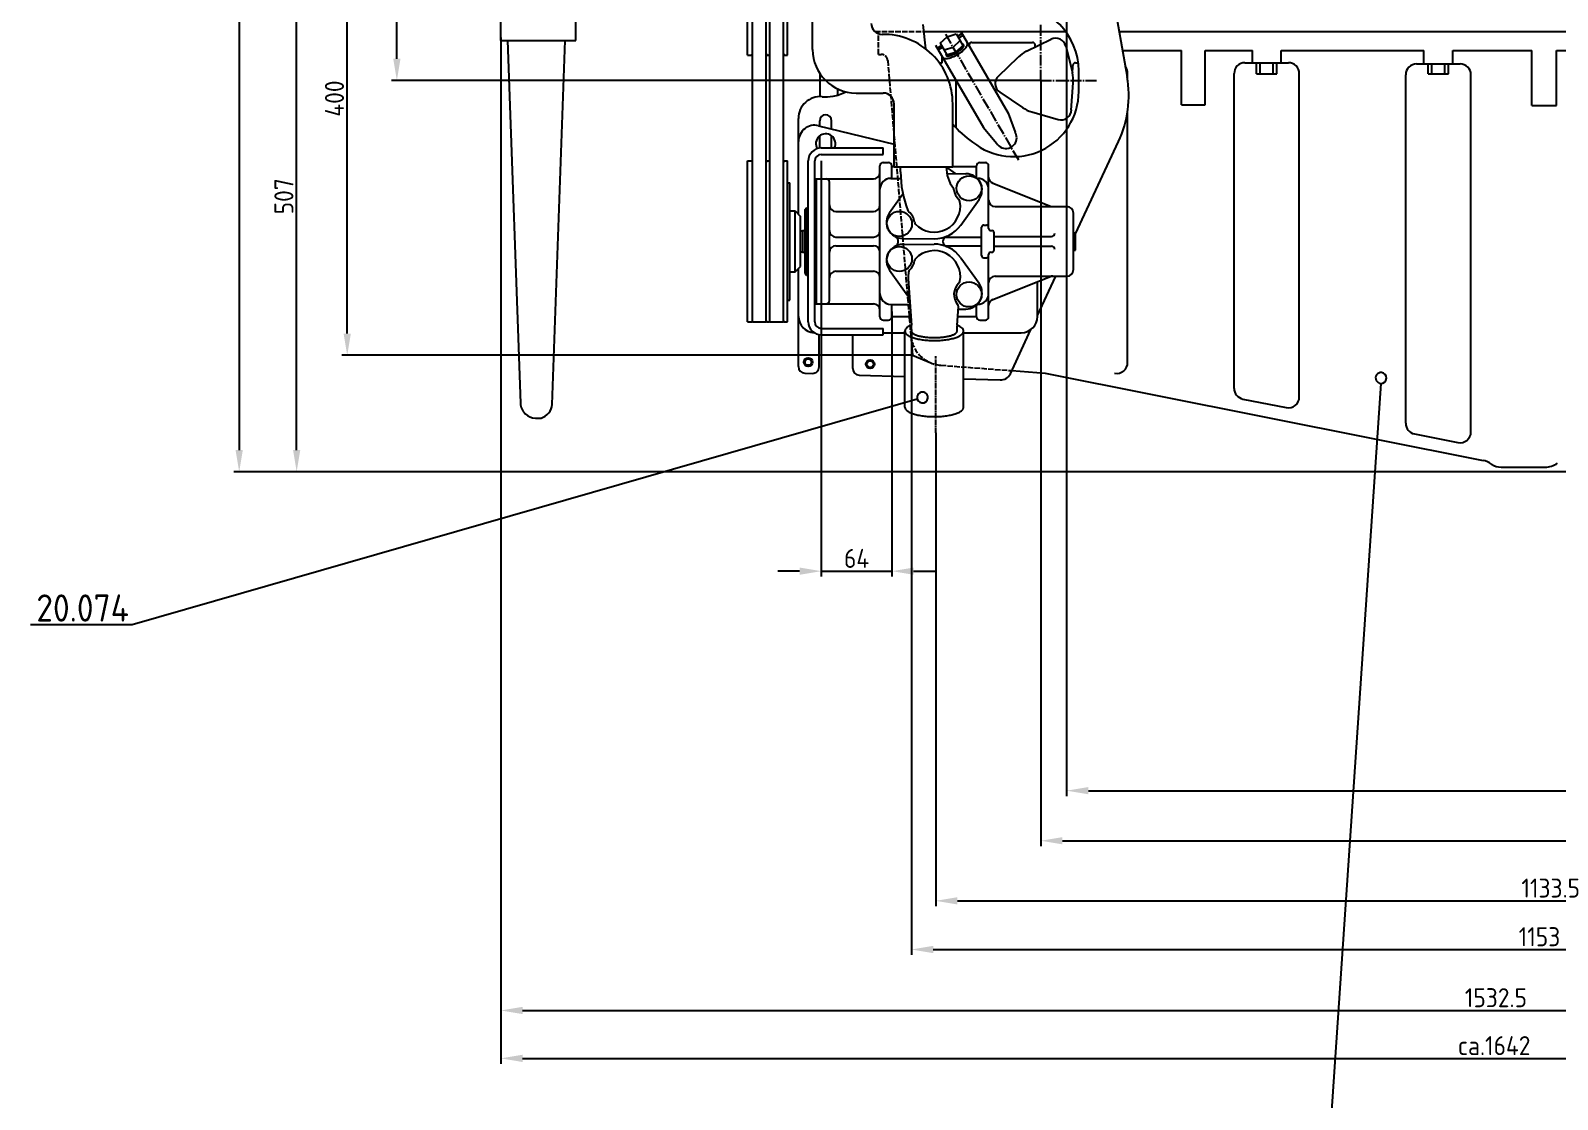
# Model space of a CAD drawing. Extents: x 138 to 6334, y 107 to 3959.
# Drawn here: x 142 to 1547, y 1774 to 2757 of the extents above; entities that cross this region are included whole.
import ezdxf
from ezdxf.enums import TextEntityAlignment as Align

# ---------------------------------------------------------------- set-up
doc = ezdxf.new("R2010")
doc.units = 0
for name, pattern in [('GEN3', [6.25, 5, -1.25]), ('GEN7', [13.75, 10, -1.25, 1.25, -1.25]), ('GEN7A', [6.875, 5, -0.625, 0.625, -0.625])]:
    doc.linetypes.add(name, pattern=pattern)
doc.layers.get('0').update_dxf_attribs({"linetype": 'CONTINUOUS'})
doc.layers.get('DEFPOINTS').update_dxf_attribs({"linetype": 'CONTINUOUS'})
for name, color, linetype in [('5', 3, 'CONTINUOUS'), ('6', 2, 'CONTINUOUS'), ('LV-0', 7, 'CONTINUOUS'), ('LV-3', 6, 'GEN3'), ('LV-4', 3, 'CONTINUOUS'), ('LV-7', 4, 'GEN7'), ('RASTER-7A', 4, 'GEN7A')]:
    doc.layers.add(name, color=color, linetype=linetype)
doc.styles.get("Standard").update_dxf_attribs({"font": 'geniso.shx'})
doc.dimstyles.new('GEN-ISO', dxfattribs={"dimscale": 5, "dimtxt": 3.5, "dimasz": 4, "dimexe": 1, "dimexo": 0, "dimgap": 0.6, "dimtad": 1, "dimtxsty": 'STANDARD', "dimcen": 0, "dimclrd": 256, "dimclre": 256, "dimclrt": 2, "dimazin": 3, "dimtp": 0.1, "dimtm": 0.1, "dimtfac": 0.71, "dimtdec": 3, "dimtmove": 0, "dimatfit": 3, "dimtzin": 0})

# ---------------------------------------------------------------- blocks, each defined once
blk = doc.blocks.new('*D52')
at = {"linetype": 'BYBLOCK'}
for p, q in [((1071.674592, 2711.329743), (1071.674592, 2006.878247)), ((2107.174592, 2634.798331), (2107.174592, 2006.878247)), ((1091.674592, 2011.878247), (2087.174592, 2011.878247))]:
    blk.add_line(p, q, dxfattribs=at)
for points in [[(1091.674592, 2015.211581), (1091.674592, 2008.544914), (1071.674592, 2011.878247)], [(2087.174592, 2015.211581), (2087.174592, 2008.544914), (2107.174592, 2011.878247)]]:
    blk.add_solid(points, dxfattribs=at)
at = {"layer": 'DEFPOINTS', "color": 0, "linetype": 'BYBLOCK'}
for p in [(1071.674592, 2711.329743), (2107.174592, 2634.798331), (2107.174592, 2011.878247)]:
    blk.add_point(p, dxfattribs=at)
at = {"color": 2, "linetype": 'BYBLOCK', "insert": (1589.424592, 2023.628247), "char_height": 17.5, "attachment_point": 5}
blk.add_mtext('1035.5', dxfattribs=at)
blk = doc.blocks.new('*D53')
at = {"linetype": 'BYBLOCK'}
for p, q in [((2107.174592, 2639.172743), (2107.174592, 1906.827452)), ((952.674592, 2482.373464), (952.674592, 1906.827452)), ((972.674592, 1911.827452), (2087.174592, 1911.827452))]:
    blk.add_line(p, q, dxfattribs=at)
for points in [[(972.674592, 1915.160786), (972.674592, 1908.494119), (952.674592, 1911.827452)], [(2087.174592, 1915.160786), (2087.174592, 1908.494119), (2107.174592, 1911.827452)]]:
    blk.add_solid(points, dxfattribs=at)
at = {"layer": 'DEFPOINTS', "color": 0, "linetype": 'BYBLOCK'}
for p in [(2107.174592, 2639.172743), (952.674592, 2482.373464), (2107.174592, 1911.827452)]:
    blk.add_point(p, dxfattribs=at)
at = {"color": 2, "linetype": 'BYBLOCK', "insert": (1530.74979, 1923.577452), "char_height": 17.5, "attachment_point": 5}
blk.add_mtext('1153', dxfattribs=at)
blk = doc.blocks.new('*D54')
at = {"linetype": 'BYBLOCK'}
for p, q in [((574.674592, 2748.110743), (574.674592, 1850.722179)), ((2107.174592, 2667.606485), (2107.174592, 1850.722179)), ((594.674592, 1855.722179), (2087.174592, 1855.722179))]:
    blk.add_line(p, q, dxfattribs=at)
for points in [[(594.674592, 1859.055513), (594.674592, 1852.388846), (574.674592, 1855.722179)], [(2087.174592, 1859.055513), (2087.174592, 1852.388846), (2107.174592, 1855.722179)]]:
    blk.add_solid(points, dxfattribs=at)
at = {"layer": 'DEFPOINTS', "color": 0, "linetype": 'BYBLOCK'}
for p in [(574.674592, 2748.110743), (2107.174592, 2667.606485), (2107.174592, 1855.722179)]:
    blk.add_point(p, dxfattribs=at)
at = {"color": 2, "linetype": 'BYBLOCK', "insert": (1490.650638, 1867.472179), "char_height": 17.5, "attachment_point": 5}
blk.add_mtext('1532.5', dxfattribs=at)
blk = doc.blocks.new('*D55')
at = {"linetype": 'BYBLOCK'}
for p, q in [((869.674592, 2637.329743), (869.674592, 2254.921392)), ((934.674592, 2498.808115), (934.674592, 2254.921392)), ((849.674592, 2259.921392), (829.674592, 2259.921392)), ((869.674592, 2259.921392), (934.674592, 2259.921392)), ((954.674592, 2259.921392), (974.674592, 2259.921392))]:
    blk.add_line(p, q, dxfattribs=at)
for points in [[(849.674592, 2263.254726), (849.674592, 2256.588059), (869.674592, 2259.921392)], [(954.674592, 2263.254726), (954.674592, 2256.588059), (934.674592, 2259.921392)]]:
    blk.add_solid(points, dxfattribs=at)
at = {"layer": 'DEFPOINTS', "color": 0, "linetype": 'BYBLOCK'}
for p in [(869.674592, 2637.329743), (934.674592, 2498.808115), (934.674592, 2259.921392)]:
    blk.add_point(p, dxfattribs=at)
at = {"color": 2, "linetype": 'BYBLOCK', "insert": (902.174592, 2271.671392), "char_height": 17.5, "attachment_point": 5}
blk.add_mtext('64', dxfattribs=at)
blk = doc.blocks.new('*D57')
at = {"linetype": 'BYBLOCK'}
for p, q in [((547.762373, 2858.329743), (473.975306, 2858.329743)), ((478.975306, 2731.329743), (478.975306, 2838.329743)), ((1071.674592, 2711.329743), (473.975306, 2711.329743))]:
    blk.add_line(p, q, dxfattribs=at)
for points in [[(475.641972, 2838.329743), (482.308639, 2838.329743), (478.975306, 2858.329743)], [(475.641972, 2731.329743), (482.308639, 2731.329743), (478.975306, 2711.329743)]]:
    blk.add_solid(points, dxfattribs=at)
at = {"layer": 'DEFPOINTS', "color": 0, "linetype": 'BYBLOCK'}
for p in [(478.975306, 2858.329743), (547.762373, 2858.329743), (1071.674592, 2711.329743)]:
    blk.add_point(p, dxfattribs=at)
at = {"color": 2, "linetype": 'BYBLOCK', "insert": (467.225306, 2784.829743), "char_height": 17.5, "attachment_point": 5, "rotation": 90}
blk.add_mtext('147', dxfattribs=at)
blk = doc.blocks.new('*D82')
at = {"linetype": 'BYBLOCK'}
for p, q in [((1095.531592, 3104.901754), (1095.531592, 2052.955295)), ((2107.174592, 2135.643074), (2107.174592, 2052.955295)), ((1115.531592, 2057.955295), (2087.174592, 2057.955295))]:
    blk.add_line(p, q, dxfattribs=at)
for points in [[(1115.531592, 2061.288628), (1115.531592, 2054.621962), (1095.531592, 2057.955295)], [(2087.174592, 2061.288628), (2087.174592, 2054.621962), (2107.174592, 2057.955295)]]:
    blk.add_solid(points, dxfattribs=at)
at = {"layer": 'DEFPOINTS', "color": 0, "linetype": 'BYBLOCK'}
for p in [(1095.531592, 3104.901754), (2107.174592, 2135.643074), (2107.174592, 2057.955295)]:
    blk.add_point(p, dxfattribs=at)
at = {"color": 2, "linetype": 'BYBLOCK', "insert": (1602.788338, 2069.707017), "char_height": 17.5, "attachment_point": 5}
blk.add_mtext('1012', dxfattribs=at)
blk = doc.blocks.new('*D83')
at = {"linetype": 'BYBLOCK'}
for p, q in [((2216.674592, 3145.670558), (2216.674592, 1806.639498)), ((574.674592, 2750.817239), (574.674592, 1806.639498)), ((594.674592, 1811.639498), (2196.674592, 1811.639498))]:
    blk.add_line(p, q, dxfattribs=at)
for points in [[(594.674592, 1814.972832), (594.674592, 1808.306165), (574.674592, 1811.639498)], [(2196.674592, 1814.972832), (2196.674592, 1808.306165), (2216.674592, 1811.639498)]]:
    blk.add_solid(points, dxfattribs=at)
at = {"layer": 'DEFPOINTS', "color": 0, "linetype": 'BYBLOCK'}
for p in [(2216.674592, 3145.670558), (574.674592, 2750.817239), (2216.674592, 1811.639498)]:
    blk.add_point(p, dxfattribs=at)
at = {"color": 2, "linetype": 'BYBLOCK', "insert": (1489.046699, 1823.391221), "char_height": 17.5, "attachment_point": 5}
blk.add_mtext('ca.1642', dxfattribs=at)
blk = doc.blocks.new('*D84')
at = {"linetype": 'BYBLOCK'}
for p, q in [((521.333807, 2858.329743), (381.742864, 2858.329743)), ((386.742864, 2371.329743), (386.742864, 2838.329743)), ((411.22223, 2351.329743), (381.742864, 2351.329743))]:
    blk.add_line(p, q, dxfattribs=at)
for points in [[(383.409531, 2838.329743), (390.076198, 2838.329743), (386.742864, 2858.329743)], [(383.409531, 2371.329743), (390.076198, 2371.329743), (386.742864, 2351.329743)]]:
    blk.add_solid(points, dxfattribs=at)
at = {"layer": 'DEFPOINTS', "color": 0, "linetype": 'BYBLOCK'}
for p in [(386.742864, 2858.329743), (521.333807, 2858.329743), (411.22223, 2351.329743)]:
    blk.add_point(p, dxfattribs=at)
at = {"color": 2, "linetype": 'BYBLOCK', "insert": (374.992864, 2604.829743), "char_height": 17.5, "attachment_point": 5, "rotation": 90}
blk.add_mtext('507', dxfattribs=at)
blk = doc.blocks.new('*D85')
at = {"linetype": 'BYBLOCK'}
for p, q in [((517.305342, 2858.329743), (428.292242, 2858.329743)), ((433.292242, 2478.569808), (433.292242, 2838.329743)), ((953.595445, 2458.569808), (428.292242, 2458.569808))]:
    blk.add_line(p, q, dxfattribs=at)
for points in [[(429.958908, 2838.329743), (436.625575, 2838.329743), (433.292242, 2858.329743)], [(429.958908, 2478.569808), (436.625575, 2478.569808), (433.292242, 2458.569808)]]:
    blk.add_solid(points, dxfattribs=at)
at = {"layer": 'DEFPOINTS', "color": 0, "linetype": 'BYBLOCK'}
for p in [(433.292242, 2858.329743), (517.305342, 2858.329743), (953.595445, 2458.569808)]:
    blk.add_point(p, dxfattribs=at)
at = {"color": 2, "linetype": 'BYBLOCK', "insert": (421.542242, 2694.734201), "char_height": 17.5, "attachment_point": 5, "rotation": 90}
blk.add_mtext('400', dxfattribs=at)
blk = doc.blocks.new('*D88')
at = {"linetype": 'BYBLOCK'}
for p, q in [((592.952228, 3523.329743), (328.845894, 3523.329743)), ((333.845894, 3503.329743), (333.845894, 2371.329743)), ((1651.755381, 2351.329743), (328.845894, 2351.329743))]:
    blk.add_line(p, q, dxfattribs=at)
for points in [[(330.512561, 3503.329743), (337.179227, 3503.329743), (333.845894, 3523.329743)], [(330.512561, 2371.329743), (337.179227, 2371.329743), (333.845894, 2351.329743)]]:
    blk.add_solid(points, dxfattribs=at)
at = {"layer": 'DEFPOINTS', "color": 0, "linetype": 'BYBLOCK'}
for p in [(592.952228, 3523.329743), (333.845894, 2351.329743), (1651.755381, 2351.329743)]:
    blk.add_point(p, dxfattribs=at)
at = {"color": 2, "linetype": 'BYBLOCK', "insert": (322.094172, 2867.308209), "char_height": 17.5, "attachment_point": 5, "rotation": 90}
blk.add_mtext('ca. 1172', dxfattribs=at)
blk = doc.blocks.new('*D109')
at = {"linetype": 'BYBLOCK'}
for p, q in [((2107.174592, 2650.146552), (2107.174592, 1951.585817)), ((975.00626, 2387.086155), (975.00626, 1951.585817)), ((995.00626, 1956.585817), (2087.174592, 1956.585817))]:
    blk.add_line(p, q, dxfattribs=at)
for points in [[(995.00626, 1959.91915), (995.00626, 1953.252483), (975.00626, 1956.585817)], [(2087.174592, 1959.91915), (2087.174592, 1953.252483), (2107.174592, 1956.585817)]]:
    blk.add_solid(points, dxfattribs=at)
at = {"layer": 'DEFPOINTS', "color": 0, "linetype": 'BYBLOCK'}
for p in [(2107.174592, 2650.146552), (975.00626, 2387.086155), (2107.174592, 1956.585817)]:
    blk.add_point(p, dxfattribs=at)
at = {"color": 2, "linetype": 'BYBLOCK', "insert": (1541.090426, 1968.335817), "char_height": 17.5, "attachment_point": 5}
blk.add_mtext('1133.5', dxfattribs=at)

msp = doc.modelspace()

# ---------------------------------------------------------------- linework, layer by layer
at = {"layer": '5'}
for points in [[(1384.625785, 2432.708933, 1), (1385.301565, 2442.686073, 1), (1384.625785, 2432.708933), (1335.590771, 1708.760556), (1248.830928, 1708.760556)], [(958.074192, 2418.320745, 1), (967.684758, 2421.084261, 1), (958.074192, 2418.320745), (235.40598, 2210.517655), (141.771138, 2210.517655)]]:
    msp.add_lwpolyline(points, format="xyb", dxfattribs=at)
at = {"layer": 'LV-0'}
for p, q in [((801.674592, 2734.829743), (801.674592, 2981.829743)), ((806.424592, 2489.329743), (806.424592, 2981.829743)), ((818.924592, 2489.329743), (818.924592, 2981.829743)), ((822.424592, 2489.329743), (822.424592, 2981.829743)), ((834.924592, 2489.329743), (834.924592, 2981.829743)), ((838.674592, 2734.829743), (838.674592, 2981.829743)), ((574.674592, 2748.110743), (574.674592, 2968.548743)), ((643.674592, 2748.110743), (643.674592, 2968.548743)), ((861.674592, 2739.829743), (861.674592, 2831.829743)), ((1137.503592, 2792.275743), (1151.155592, 2714.853743)), ((963.093592, 2763.003743), (965.578592, 2740.647743)), ((963.835592, 2756.329743), (1094.674592, 2756.329743)), ((998.336592, 2755.814743), (1041.672592, 2681.330743)), ((1143.841592, 2756.329743), (1629.643592, 2756.329743)), ((574.674592, 2748.111743), (643.674592, 2748.111743)), ((580.868592, 2748.110743), (592.799592, 2414.399743)), ((621.828592, 2413.373743), (633.796592, 2748.110743)), ((974.850592, 2743.755743), (1018.884592, 2668.072743)), ((976.253592, 2741.344743), (980.298592, 2743.698743)), ((977.259592, 2739.616743), (981.304592, 2741.969743)), ((979.163592, 2745.648743), (985.513592, 2751.636743)), ((979.163592, 2745.648743), (985.327592, 2735.054743)), ((982.684592, 2739.598743), (991.036592, 2742.144743)), ((985.513592, 2751.636743), (993.866592, 2754.182743)), ((991.036592, 2742.144743), (997.378592, 2748.147743)), ((993.680592, 2737.600743), (1000.021592, 2743.604743)), ((993.866592, 2754.182743), (1000.021592, 2743.604743)), ((994.992592, 2752.247743), (999.041592, 2754.603743)), ((995.998592, 2750.518743), (1000.046592, 2752.874743)), ((1008.201592, 2746.329743), (1064.176592, 2746.329743)), ((1058.530592, 2738.297743), (1081.229592, 2749.360743)), ((1094.665592, 2743.095743), (1100.781592, 2718.595743)), ((801.674592, 2734.829743), (805.424592, 2734.829743)), ((819.924592, 2734.829743), (821.424592, 2734.829743)), ((835.924592, 2734.829743), (838.674592, 2734.829743)), ((978.246592, 2727.727743), (980.906592, 2727.727743)), ((980.906592, 2727.727743), (980.906592, 2733.347743)), ((985.327592, 2735.054743), (993.680592, 2737.600743)), ((1032.669592, 2715.357743), (1050.828592, 2732.903743)), ((1103.778592, 2727.727743), (1106.216592, 2727.727743)), ((1146.915592, 2738.896743), (1201.156592, 2738.896743)), ((1201.156592, 2689.115743), (1201.156592, 2738.896743)), ((1223.175592, 2738.896743), (1266.590592, 2738.896743)), ((1223.175592, 2689.115743), (1223.175592, 2738.896743)), ((1259.674592, 2727.727743), (1299.674592, 2727.727743)), ((1266.590592, 2727.727743), (1266.590592, 2738.896743)), ((1270.424592, 2717.357743), (1270.424592, 2727.727743)), ((1273.674592, 2717.357743), (1273.674592, 2727.727743)), ((1285.674592, 2717.357743), (1285.674592, 2727.727743)), ((1288.924592, 2717.357743), (1288.924592, 2727.727743)), ((1293.077592, 2738.896743), (1424.271592, 2738.896743)), ((1293.077592, 2727.727743), (1293.077592, 2738.896743)), ((1424.271592, 2726.611743), (1424.271592, 2738.896743)), ((1451.077592, 2738.896743), (1523.780592, 2738.896743)), ((1451.077592, 2726.611743), (1451.077592, 2738.896743)), ((1523.780592, 2688.317743), (1523.780592, 2738.896743)), ((1546.437592, 2738.896743), (1582.271592, 2738.896743)), ((1546.437592, 2688.317743), (1546.437592, 2738.896743)), ((868.641592, 2696.538743), (868.641592, 2717.272743)), ((1101.010592, 2717.606743), (1101.279592, 2725.315743)), ((1106.674592, 2701.329743), (1106.674592, 2720.329743)), ((1151.674592, 2711.595743), (1151.674592, 2717.727743)), ((1249.674592, 2428.126743), (1249.674592, 2717.727743)), ((1270.424592, 2717.357743), (1288.924592, 2717.357743)), ((1309.674592, 2420.161743), (1309.674592, 2717.727743)), ((1407.674592, 2395.975743), (1407.674592, 2716.611743)), ((1417.674592, 2726.611743), (1457.674592, 2726.611743)), ((1428.424592, 2717.357743), (1428.424592, 2726.611743)), ((1428.424592, 2717.357743), (1446.924592, 2717.357743)), ((1431.674592, 2717.357743), (1431.674592, 2726.611743)), ((1443.674592, 2717.357743), (1443.674592, 2726.611743)), ((1446.924592, 2717.357743), (1446.924592, 2726.611743)), ((1467.674592, 2388.011743), (1467.674592, 2716.611743)), ((884.916592, 2697.941743), (884.916592, 2703.509743)), ((901.674592, 2699.829743), (926.674592, 2699.829743)), ((993.674592, 2667.984743), (993.674592, 2711.402743)), ((1033.961592, 2700.589743), (1054.891592, 2686.463743)), ((1099.832592, 2684.038743), (1101.600592, 2709.228743)), ((936.674592, 2631.829743), (936.674592, 2689.829743)), ((990.674592, 2631.829743), (990.674592, 2689.829743)), ((1201.156592, 2689.115743), (1223.175592, 2689.115743)), ((1523.780592, 2688.317743), (1546.437592, 2688.317743)), ((848.674592, 2588.329743), (848.674592, 2676.538743)), ((868.174592, 2669.581743), (868.174592, 2674.329743)), ((879.174592, 2666.903743), (879.174592, 2674.329743)), ((1041.672592, 2681.330743), (1048.187592, 2663.801743)), ((1063.413592, 2682.489743), (1087.688592, 2675.535743)), ((1151.674592, 2451.867743), (1151.674592, 2683.382743)), ((867.223592, 2669.813743), (936.674592, 2652.903743)), ((868.174592, 2649.235743), (868.174592, 2660.453743)), ((879.174592, 2649.329743), (879.174592, 2660.453743)), ((1018.884592, 2668.072743), (1030.900592, 2653.743743)), ((869.674592, 2649.329743), (926.674592, 2649.329743)), ((869.674592, 2643.329743), (926.674592, 2643.329743)), ((926.674592, 2643.329743), (926.674592, 2649.329743)), ((1103.674592, 2570.238743), (1143.305592, 2655.227743)), ((801.674592, 2637.329743), (805.424592, 2637.329743)), ((801.674592, 2489.329743), (801.674592, 2637.329743)), ((819.924592, 2637.329743), (821.424592, 2637.329743)), ((835.924592, 2637.329743), (838.674592, 2637.329743)), ((838.674592, 2489.329743), (838.674592, 2637.329743)), ((857.674592, 2489.329743), (857.674592, 2637.329743)), ((863.674592, 2489.329743), (863.674592, 2637.329743)), ((923.674592, 2493.829743), (923.674592, 2632.829743)), ((926.674592, 2635.829743), (931.674592, 2635.829743)), ((934.674592, 2621.329743), (934.674592, 2632.829743)), ((934.674592, 2632.329743), (936.674592, 2632.329743)), ((936.674592, 2631.829743), (990.674592, 2631.829743)), ((942.674592, 2627.246743), (942.674592, 2631.829743)), ((984.248592, 2631.829743), (992.993592, 2625.666743)), ((990.674592, 2632.329743), (1012.674592, 2632.329743)), ((1012.674592, 2621.329743), (1012.674592, 2632.829743)), ((1015.674592, 2635.829743), (1020.674592, 2635.829743)), ((1023.674592, 2575.329743), (1023.674592, 2632.829743)), ((838.674592, 2617.329743), (840.674592, 2617.329743)), ((840.674592, 2509.329743), (840.674592, 2617.329743)), ((863.674592, 2619.829743), (864.674592, 2620.829743)), ((864.674592, 2620.829743), (917.674592, 2620.829743)), ((865.174592, 2505.829743), (865.174592, 2620.829743)), ((877.174592, 2508.829743), (877.174592, 2617.829743)), ((933.674592, 2621.329743), (942.853592, 2621.329743)), ((985.287592, 2625.731743), (1002.759592, 2625.583743)), ((1013.098592, 2621.329743), (1013.674592, 2621.329743)), ((1027.462592, 2616.827743), (1080.608592, 2595.752743)), ((932.507592, 2589.788743), (944.789592, 2606.998743)), ((998.093592, 2578.402743), (1014.841592, 2601.870743)), ((840.674592, 2591.329743), (845.674592, 2591.329743)), ((845.674592, 2591.329743), (850.674592, 2586.329743)), ((845.674592, 2535.329743), (845.674592, 2591.329743)), ((850.674592, 2540.329743), (850.674592, 2586.329743)), ((854.674592, 2592.829743), (856.174592, 2594.329743)), ((854.674592, 2533.829743), (854.674592, 2592.829743)), ((856.174592, 2532.329743), (856.174592, 2594.329743)), ((856.174592, 2594.329743), (857.674592, 2594.329743)), ((883.174592, 2590.829743), (917.674592, 2590.829743)), ((1029.674592, 2595.329743), (1095.674592, 2595.329743)), ((1101.674592, 2537.329743), (1101.674592, 2589.329743)), ((850.674592, 2572.601743), (852.674592, 2573.329743)), ((852.674592, 2553.329743), (852.674592, 2573.329743)), ((852.674592, 2573.329743), (854.674592, 2573.329743)), ((1017.174592, 2550.329743), (1017.174592, 2576.329743)), ((1019.174592, 2578.329743), (1021.674592, 2578.329743)), ((1025.674592, 2573.329743), (1026.674592, 2573.329743)), ((883.174592, 2567.329743), (917.674592, 2567.329743)), ((883.174592, 2559.329743), (917.674592, 2559.329743)), ((944.589592, 2566.075743), (973.419592, 2565.830743)), ((944.589592, 2560.583743), (973.419592, 2560.828743)), ((983.664592, 2567.329743), (1017.174592, 2567.329743)), ((983.664592, 2559.329743), (1017.174592, 2559.329743)), ((1028.674592, 2555.329743), (1028.674592, 2571.329743)), ((1028.674592, 2567.829743), (1081.656592, 2567.829743)), ((1028.674592, 2558.829743), (1081.656592, 2558.829743)), ((1101.674592, 2571.329743), (1103.674592, 2571.329743)), ((1103.674592, 2555.329743), (1103.674592, 2571.329743)), ((850.674592, 2554.057743), (852.674592, 2553.329743)), ((852.674592, 2553.329743), (854.674592, 2553.329743)), ((998.093592, 2548.256743), (1014.841592, 2524.788743)), ((1019.174592, 2548.329743), (1021.674592, 2548.329743)), ((1023.674592, 2493.829743), (1023.674592, 2551.329743)), ((1025.674592, 2553.329743), (1026.674592, 2553.329743)), ((1101.674592, 2555.329743), (1103.674592, 2555.329743)), ((840.674592, 2535.329743), (845.674592, 2535.329743)), ((845.674592, 2535.329743), (850.674592, 2540.329743)), ((848.674592, 2448.123743), (848.674592, 2538.329743)), ((854.674592, 2533.829743), (856.174592, 2532.329743)), ((856.174592, 2532.329743), (857.674592, 2532.329743)), ((883.174592, 2535.829743), (917.674592, 2535.829743)), ((932.507592, 2536.870743), (949.255592, 2513.402743)), ((1027.462592, 2509.831743), (1080.608592, 2530.906743)), ((1029.674592, 2531.329743), (1095.674592, 2531.329743)), ((1068.674592, 2495.180743), (1085.530592, 2531.329743)), ((949.729592, 2529.203743), (952.651592, 2486.167743)), ((1068.674592, 2494.329743), (1068.674592, 2526.174743)), ((838.674592, 2509.329743), (840.674592, 2509.329743)), ((863.674592, 2506.829743), (864.674592, 2505.829743)), ((864.674592, 2505.829743), (917.674592, 2505.829743)), ((933.674592, 2505.329743), (951.350592, 2505.329743)), ((934.674592, 2493.829743), (934.674592, 2505.329743)), ((994.697592, 2486.167743), (995.853592, 2503.199743)), ((1012.674592, 2493.829743), (1012.674592, 2505.329743)), ((1013.098592, 2505.329743), (1013.674592, 2505.329743)), ((801.674592, 2489.329743), (805.424592, 2489.329743)), ((806.424592, 2489.329743), (818.924592, 2489.329743)), ((819.924592, 2489.329743), (821.424592, 2489.329743)), ((822.424592, 2489.329743), (834.924592, 2489.329743)), ((835.924592, 2489.329743), (838.674592, 2489.329743)), ((926.674592, 2490.829743), (931.674592, 2490.829743)), ((934.674592, 2494.329743), (952.097592, 2494.329743)), ((995.251592, 2494.329743), (1012.674592, 2494.329743)), ((995.705592, 2501.015743), (1002.759592, 2501.075743)), ((1015.674592, 2490.829743), (1020.674592, 2490.829743)), ((867.674592, 2447.879743), (867.674592, 2477.497743)), ((869.674592, 2483.329743), (926.674592, 2483.329743)), ((869.674592, 2477.329743), (926.674592, 2477.329743)), ((898.674592, 2446.377743), (898.674592, 2477.329743)), ((926.674592, 2477.329743), (926.674592, 2483.329743)), ((926.674592, 2479.329743), (946.674592, 2479.329743)), ((946.674592, 2410.829743), (946.674592, 2480.829743)), ((952.674592, 2480.829743), (952.674592, 2485.490743)), ((994.674592, 2480.829743), (994.674592, 2485.490743)), ((1000.674592, 2410.829743), (1000.674592, 2480.829743)), ((1000.674592, 2479.329743), (1053.674592, 2479.329743)), ((1043.696592, 2441.615743), (1062.685592, 2482.337743)), ((854.465592, 2442.127743), (861.465592, 2441.882743)), ((904.465592, 2440.381743), (946.674592, 2438.907743)), ((1000.674592, 2437.021743), (1034.284592, 2435.847743)), ((1045.018592, 2444.449743), (1075.745592, 2442.122743)), ((1075.745592, 2442.122743), (1478.820592, 2361.866743)), ((1257.721592, 2418.318743), (1297.721592, 2410.354743)), ((606.594592, 2400.829743), (611.754592, 2400.829743)), ((1415.721592, 2386.168743), (1455.721592, 2378.203743)), ((1495.381592, 2355.643743), (1535.897592, 2355.643743))]:
    msp.add_line(p, q, dxfattribs=at)
for centre, radius in [((1005.750592, 2612.173743), 11.5), ((941.598592, 2579.485743), 11.5), ((941.598592, 2547.173743), 11.5), ((1005.750592, 2514.485743), 11.5), ((857.674592, 2452.329743), 4), ((857.674592, 2452.329743), 3), ((914.674592, 2450.339743), 4), ((914.674592, 2450.339743), 3)]:
    msp.add_circle(centre, radius, dxfattribs=at)
for centre, radius, start, end in [((1046.674592, 2720.329743), 60, 0, 90), ((925.674592, 2763.822743), 10, 180, 270.774), ((926.674592, 2689.829743), 64, 0, 90.774), ((987.808681, 2752.099662), 16.106434, 311.161113, 316.431396), ((999.450081, 2741.959555), 2.725795, 70.864807, 91.208503), ((992.381967, 2747.777475), 9.813933, 316.312452, 323.64381), ((996.253842, 2744.958306), 5.024578, 323.360446, 334.810067), ((1000.010903, 2743.556258), 1.033496, 32.18422, 71.221745), ((998.881206, 2743.745164), 2.130832, 334.259215, 354.602911), ((1000.041106, 2743.637755), 0.965974, 354.474541, 29.045751), ((987.746566, 2753.690341), 19.262117, 313.290655, 319.477096), ((992.973665, 2749.25025), 12.403816, 319.379175, 327.626205), ((997.735194, 2746.249379), 6.775586, 327.498837, 339.862717), ((1002.467058, 2745.053286), 1.83754, 359.858356, 29.486004), ((1001.009587, 2745.069076), 3.295068, 339.530145, 359.646439), ((1008.201592, 2743.829743), 2.5, 90, 210.192), ((1064.176592, 2743.829743), 2.5, 295.984, 90), ((1085.409592, 2740.784743), 9.54, 14.016, 115.984), ((805.424592, 2735.829743), 1, 270, 0), ((819.924592, 2735.829743), 1, 180, 270), ((821.424592, 2735.829743), 1, 270, 0), ((835.924592, 2735.829743), 1, 180, 270), ((901.674592, 2739.829743), 40, 180, 270), ((982.864592, 2733.650773), 1.844825, 210.959235, 240.586884), ((983.580577, 2734.957516), 3.334803, 240.896993, 260.785846), ((984.158731, 2738.35456), 6.780643, 260.559883, 272.923763), ((985.373545, 2735.040434), 1.032403, 169.151628, 208.189153), ((987.039944, 2734.740539), 2.725532, 149.209412, 169.553109), ((985.296004, 2735.061167), 0.9754, 211.415912, 245.763081), ((983.899471, 2743.979851), 12.411867, 272.794471, 281.041502), ((985.774633, 2736.144185), 2.159453, 245.979302, 266.095596), ((986.014379, 2739.003706), 5.028859, 265.588821, 277.038442), ((982.622327, 2750.721307), 19.273166, 280.929661, 287.116102), ((985.468166, 2743.757496), 9.813839, 276.802519, 284.133877), ((983.979198, 2749.878861), 16.113566, 283.952986, 289.223268), ((980.596394, 2757.517629), 26.364809, 286.976989, 292.018204), ((981.687305, 2756.486046), 23.106961, 289.195215, 293.320066), ((978.26565, 2763.454035), 32.742105, 291.904785, 296.25874), ((979.804374, 2760.967384), 27.967636, 293.228074, 296.894691), ((978.507248, 2763.628297), 30.927536, 296.807913, 300.245402), ((976.988291, 2766.189037), 35.760064, 296.155409, 300.28026), ((978.560097, 2763.644337), 30.914819, 300.145815, 303.583304), ((977.086979, 2766.232942), 35.748378, 300.108184, 304.233034), ((980.238478, 2761.213403), 27.961307, 303.473549, 307.140166), ((983.186484, 2757.34572), 23.098239, 307.103317, 311.228167), ((978.82501, 2763.773145), 32.737022, 304.140022, 308.493978), ((982.825083, 2758.821056), 26.371422, 308.388798, 313.430013), ((1071.674592, 2711.329743), 30, 115.984, 134.016), ((1103.778592, 2725.227743), 2.5, 90, 178), ((1259.674592, 2717.727743), 10, 90, 180), ((1299.674592, 2717.727743), 10, 0, 90), ((1039.298592, 2708.496743), 9.54, 134.016, 235.984), ((1071.674592, 2711.329743), 30, 355.984, 14.016), ((1052.674592, 2697.488743), 100, 335, 10), ((1141.674592, 2717.727743), 10, 0, 37.9), ((1417.674592, 2716.611743), 10, 90, 180), ((1457.674592, 2716.611743), 10, 0, 90), ((873.674592, 2736.329743), 40, 279.75, 297.779), ((926.674592, 2689.829743), 10, 0, 90), ((1046.674592, 2701.329743), 60, 231.046, 0), ((868.674592, 2676.538743), 20, 85.22, 180), ((873.674592, 2736.329743), 40, 265.22, 279.75), ((1071.674592, 2711.329743), 30, 235.984, 254.016), ((873.674592, 2674.329743), 5.5, 0, 180), ((1066.674592, 2736.329743), 100, 220.536, 234.745), ((1090.315592, 2684.707743), 9.54, 254.016, 358), ((863.674592, 2655.239743), 15, 76.316, 180), ((873.674592, 2653.329743), 9, 333.612, 210.715), ((1039.544592, 2658.772743), 10, 210.192, 0), ((1039.544592, 2658.772743), 10, 0, 30.192), ((869.674592, 2637.329743), 12, 90, 180), ((869.674592, 2637.329743), 6, 90, 180), ((805.424592, 2636.329743), 1, 0, 90), ((819.924592, 2636.329743), 1, 90, 180), ((821.424592, 2636.329743), 1, 0, 90), ((835.924592, 2636.329743), 1, 90, 180), ((926.674592, 2632.829743), 3, 90, 180), ((931.674592, 2632.829743), 3, 0, 90), ((1017.674592, 2632.064743), 33, 180.409, 216.754), ((1015.674592, 2632.829743), 3, 90, 180), ((1020.674592, 2632.829743), 3, 0, 90), ((874.174592, 2617.829743), 3, 0, 90), ((917.674592, 2626.829743), 6, 270, 0), ((933.674592, 2611.329743), 10, 90, 180), ((1040.674592, 2627.246743), 98, 180, 201.238), ((1002.632592, 2610.584743), 15, 324.486, 89.514), ((1013.674592, 2611.329743), 10, 0, 90), ((1029.674592, 2622.404743), 6, 180, 248.369), ((988.831592, 2610.522743), 3, 5.571, 36.754), ((1005.750592, 2612.173743), 14, 185.571, 227.83), ((994.338592, 2599.573743), 3, 10.27, 47.83), ((1029.674592, 2601.329743), 6, 180, 270), ((883.174592, 2596.829743), 6, 180, 270), ((917.674592, 2596.829743), 6, 270, 0), ((944.716592, 2581.074743), 15, 144.486, 269.514), ((952.126592, 2592.833743), 3, 201.238, 231.735), ((941.598592, 2579.485743), 14, 6.17, 51.735), ((973.674592, 2595.829743), 24, 223.73, 10.27), ((1082.820592, 2601.329743), 6, 248.369, 270), ((1095.674592, 2589.329743), 6, 0, 90), ((883.174592, 2573.329743), 6, 180, 270), ((917.674592, 2573.329743), 6, 270, 0), ((958.499592, 2581.313743), 3, 186.17, 223.73), ((973.674592, 2595.829743), 30, 269.514, 324.486), ((1019.174592, 2576.329743), 2, 90, 180), ((1021.674592, 2576.329743), 2, 0, 90), ((1025.674592, 2575.329743), 2, 180, 270), ((1026.674592, 2571.329743), 2, 0, 90), ((883.174592, 2553.329743), 6, 90, 180), ((917.674592, 2553.329743), 6, 0, 90), ((944.716592, 2545.584743), 15, 90.486, 215.514), ((935.491592, 2563.329743), 5, 297.468, 62.532), ((973.674592, 2530.829743), 30, 35.514, 90.486), ((986.664592, 2563.329743), 5, 111.787, 248.213), ((1081.656592, 2570.829743), 3, 270, 0), ((1081.656592, 2555.829743), 3, 0, 90), ((941.598592, 2547.173743), 14, 312.17, 353.83), ((958.499592, 2545.345743), 3, 136.27, 173.83), ((973.674592, 2530.829743), 24, 349.73, 136.27), ((1019.174592, 2550.329743), 2, 180, 270), ((1021.674592, 2550.329743), 2, 270, 0), ((1025.674592, 2551.329743), 2, 90, 180), ((1026.674592, 2555.329743), 2, 270, 0), ((883.174592, 2529.829743), 6, 90, 180), ((917.674592, 2529.829743), 6, 0, 90), ((973.674592, 2530.829743), 24, 169.73, 183.884), ((953.010592, 2534.573743), 3, 132.17, 169.73), ((1029.674592, 2525.329743), 6, 90, 180), ((1082.820592, 2525.329743), 6, 90, 111.631), ((1095.674592, 2537.329743), 6, 270, 0), ((1005.750592, 2514.485743), 14, 132.17, 220.691), ((994.338592, 2527.085743), 3, 312.17, 349.73), ((1002.632592, 2516.074743), 15, 270.486, 35.514), ((874.174592, 2508.829743), 3, 270, 0), ((917.674592, 2499.829743), 6, 0, 90), ((933.674592, 2515.329743), 10, 180, 270), ((973.674592, 2530.829743), 30, 215.514, 220.754), ((992.860592, 2503.402743), 3, 356.116, 40.691), ((1013.674592, 2515.329743), 10, 270, 0), ((1029.674592, 2504.254743), 6, 111.631, 180), ((805.424592, 2490.329743), 1, 270, 0), ((819.924592, 2490.329743), 1, 180, 270), ((821.424592, 2490.329743), 1, 270, 0), ((835.924592, 2490.329743), 1, 180, 270), ((863.674592, 2494.329743), 15, 180, 267.498), ((869.674592, 2489.329743), 12, 180, 270), ((869.674592, 2489.329743), 6, 180, 270), ((926.674592, 2493.829743), 3, 180, 270), ((931.674592, 2493.829743), 3, 270, 0), ((1015.674592, 2493.829743), 3, 180, 270), ((1020.674592, 2493.829743), 3, 270, 0), ((1053.674592, 2494.329743), 15, 270, 0), ((949.572004, 2480.826712), 2.897544, 164.444664, 181.601277), ((949.636368, 2480.840884), 2.962304, 181.840499, 198.769194), ((950.22134, 2480.638988), 3.573444, 149.461002, 164.336977), ((950.394268, 2481.09958), 3.763138, 198.785628, 213.205107), ((951.461955, 2479.900034), 5.017449, 137.484979, 149.391777), ((951.809708, 2482.028313), 5.456069, 213.225449, 224.446447), ((953.258732, 2478.273683), 7.440931, 128.441497, 137.603937), ((953.668067, 2483.828926), 8.043642, 224.33366, 233.03843), ((955.690068, 2475.250568), 11.320392, 121.693641, 128.567073), ((956.076394, 2486.971879), 12.003111, 232.873482, 239.517931), ((959.525492, 2468.777256), 18.843881, 111.426799, 121.275606), ((958.632405, 2491.308127), 17.036621, 239.507518, 244.7778), ((961.682898, 2497.754381), 24.168212, 244.747634, 248.872485), ((942.674592, 2485.490743), 10, 0, 3.884), ((954.462744, 2480.834217), 1.788158, 180.143363, 199.349656), ((955.029354, 2481.042842), 2.391904, 199.567748, 215.356358), ((964.385392, 2504.87183), 31.781361, 248.952915, 252.390404), ((956.066861, 2481.775384), 3.661956, 215.310576, 227.217374), ((957.572635, 2483.36944), 5.854684, 226.997876, 235.702646), ((959.460868, 2486.135569), 9.203847, 235.694962, 242.110413), ((966.740005, 2512.383959), 39.653822, 252.431388, 255.410601), ((961.421451, 2489.787868), 13.349056, 242.005557, 247.046773), ((963.783464, 2495.312848), 19.357735, 246.986486, 250.882224), ((968.34291, 2518.416478), 45.895594, 255.371042, 258.121108), ((965.91978, 2501.514185), 25.916722, 250.909889, 254.118243), ((967.840404, 2508.217492), 32.889741, 254.095718, 256.845783), ((969.932217, 2517.386606), 42.294336, 256.913132, 259.204886), ((971.311077, 2524.824152), 49.858533, 259.249216, 261.311809), ((972.585588, 2533.626767), 58.752704, 261.379889, 263.213315), ((972.800196, 2535.839111), 60.974927, 263.258734, 265.09216), ((973.690485, 2546.441315), 71.614428, 265.108184, 266.712439), ((973.67437, 2547.719603), 72.889744, 266.782709, 268.386964), ((973.687755, 2548.376354), 73.546611, 268.390943, 269.995198), ((973.674928, 2548.340642), 73.510899, 270.005194, 271.609449), ((973.652101, 2547.720103), 72.891258, 271.641085, 273.245341), ((973.671199, 2546.406602), 71.578803, 273.2896, 274.893855), ((974.52974, 2535.840611), 60.978106, 274.937054, 276.770479), ((974.775596, 2533.628767), 58.752704, 276.786685, 278.620111), ((976.049607, 2524.798376), 49.831152, 278.693584, 280.756176), ((977.402969, 2517.389106), 42.299516, 280.828247, 283.120002), ((979.53961, 2508.178332), 32.844175, 283.137269, 285.887334), ((981.42055, 2501.516685), 25.922094, 285.91941, 289.127764), ((979.166479, 2517.853407), 45.310608, 282.405599, 285.155664), ((983.57422, 2495.301146), 19.344009, 289.133437, 293.029174), ((981.559065, 2509.153932), 36.288203, 285.100469, 288.308823), ((985.935233, 2489.77951), 13.338793, 292.974231, 298.015447), ((987.885394, 2486.121226), 9.193175, 297.994802, 304.410253), ((983.866894, 2502.342872), 29.097005, 288.207643, 291.87426), ((989.781049, 2483.36687), 5.84954, 304.337658, 313.042429), ((991.285823, 2481.774589), 3.658778, 312.839371, 324.746169), ((992.32183, 2481.039631), 2.388555, 324.798613, 340.587223), ((992.898761, 2480.833262), 1.775835, 340.680167, 359.886461), ((1004.674592, 2485.490743), 10, 176.116, 180), ((987.460931, 2493.668368), 19.708271, 291.573621, 299.820652), ((987.473302, 2468.012924), 19.683444, 60.189496, 68.436526), ((991.966317, 2475.743036), 10.742742, 48.122051, 60.485931), ((991.964201, 2485.914335), 10.741682, 299.548633, 311.912513), ((995.525417, 2479.666828), 5.445433, 29.011034, 48.444885), ((995.526917, 2481.992739), 5.44358, 311.579439, 331.013291), ((997.524477, 2480.794558), 3.150323, 0.658123, 28.706763), ((997.526979, 2480.865426), 3.147804, 331.320047, 359.368687), ((970.913004, 2530.455526), 58.205874, 258.084791, 260.376546), ((972.357506, 2539.744938), 67.606166, 260.485668, 262.548261), ((972.673791, 2542.090889), 69.973324, 262.540593, 264.603185), ((973.631192, 2552.885087), 80.809744, 264.647193, 266.480619), ((973.670356, 2554.194743), 82.119344, 266.509438, 268.342864), ((973.682024, 2554.837447), 82.762117, 268.347657, 270.181082), ((973.672444, 2554.752203), 82.676905, 270.187908, 272.021334), ((973.679112, 2554.001507), 81.926443, 272.035191, 273.868617), ((973.707776, 2552.490115), 80.416594, 273.920895, 275.75432), ((974.76426, 2541.677205), 69.552253, 275.781485, 277.844077), ((976.050032, 2532.582781), 60.367453, 277.813179, 280.104934), ((977.567781, 2524.71094), 52.35155, 279.981174, 282.502087), ((854.674592, 2448.123743), 6, 180, 268), ((861.674592, 2447.879743), 6, 268, 0), ((904.674592, 2446.377743), 6, 180, 268), ((1141.674592, 2451.867743), 10, 258.739, 0), ((1034.633592, 2445.841743), 10, 268, 335), ((1259.674592, 2428.126743), 10, 180, 258.739), ((1299.674592, 2420.161743), 10, 258.739, 0), ((606.980152, 2414.872204), 14.188429, 181.908248, 225.382349), ((606.614206, 2414.486789), 13.657059, 225.339466, 269.917711), ((607.984337, 2414.073738), 13.770194, 285.890412, 321.357116), ((607.592478, 2414.387453), 14.27216, 321.355807, 355.927018), ((949.622368, 2410.837527), 2.947786, 180.151301, 197.079996), ((950.305804, 2411.06005), 3.666456, 197.267191, 211.914933), ((951.675167, 2411.916693), 5.281691, 211.949872, 223.399493), ((953.462102, 2413.598895), 7.735855, 223.358659, 232.292273), ((955.757939, 2416.523912), 11.4542, 232.155755, 239.029187), ((958.551724, 2421.141623), 16.851258, 238.963927, 244.234209), ((961.091762, 2426.389559), 22.681574, 244.218395, 248.572351), ((963.646169, 2432.762623), 29.547363, 248.476172, 252.142789), ((966.661871, 2442.113091), 39.372113, 252.138229, 255.117441), ((968.279223, 2448.153523), 45.625314, 255.102773, 257.852838), ((970.838989, 2460.148561), 57.890426, 257.874198, 260.165953), ((976.499697, 2460.126063), 57.870651, 279.863063, 282.154818), ((979.062631, 2448.136192), 45.609934, 282.178731, 284.928797), ((980.699813, 2442.097863), 39.353659, 284.890452, 287.869665), ((983.714515, 2432.751002), 29.532649, 287.867427, 291.534044), ((986.267422, 2426.367252), 22.657454, 291.454306, 295.808261), ((988.80596, 2421.134759), 16.841692, 295.783388, 301.053671), ((991.589919, 2416.511761), 11.445161, 301.052452, 307.925884), ((993.886182, 2413.597995), 7.735412, 307.774895, 316.708509), ((995.683004, 2411.912218), 5.271599, 316.653451, 328.103071), ((997.045879, 2411.06116), 3.664826, 328.140826, 342.788568), ((997.744616, 2410.833308), 2.929978, 343.001602, 359.930297), ((971.323674, 2462.819253), 60.604662, 260.1457, 262.437455), ((972.650495, 2471.92446), 69.805389, 262.341456, 264.404049), ((973.628676, 2482.686351), 80.611413, 264.457996, 266.291422), ((973.66234, 2484.081751), 82.006088, 266.331011, 268.164437), ((973.671508, 2484.810199), 82.734457, 268.17425, 270.007676), ((973.693676, 2484.810199), 82.734457, 269.992324, 271.82575), ((973.672096, 2484.113499), 82.03881, 271.856316, 273.689742), ((973.70576, 2482.656603), 80.58279, 273.732518, 275.565944), ((974.714189, 2471.898685), 69.777795, 275.598584, 277.661176), ((976.040509, 2462.821253), 60.604662, 277.562545, 279.8543), ((1417.674592, 2395.975743), 10, 180, 258.739), ((1457.674592, 2388.011743), 10, 258.739, 0), ((1474.914592, 2342.251743), 20, 54.213, 78.739), ((1495.381592, 2370.643743), 15, 234.213, 270), ((1535.897592, 2375.643743), 20, 270, 304.824)]:
    msp.add_arc(centre, radius, start, end, dxfattribs=at)
at = {"layer": 'LV-3'}
for p, q in [((919.061592, 2756.329743), (963.835592, 2756.329743)), ((922.251592, 2735.385743), (922.251592, 2756.329743)), ((922.251592, 2735.385743), (924.833592, 2735.385743)), ((930.812592, 2729.887743), (952.037592, 2476.806743)), ((979.667592, 2449.398743), (1045.018592, 2444.449743))]:
    msp.add_line(p, q, dxfattribs=at)
for centre, radius, start, end in [((924.833592, 2729.385743), 6, 4.794, 90), ((981.932592, 2479.313743), 30, 184.794, 265.669)]:
    msp.add_arc(centre, radius, start, end, dxfattribs=at)
at = {"layer": 'LV-4'}
for p, q in [((952.037592, 2476.806743), (953.566592, 2458.581743)), ((953.566592, 2458.581743), (970.466592, 2451.590743))]:
    msp.add_line(p, q, dxfattribs=at)
msp.add_point((954.174592, 2458.329743), dxfattribs=at)
at = {"layer": 'LV-7'}
for p, q in [((1071.674592, 2711.329743), (1071.674592, 2763.54947)), ((983.897197, 2754.057269), (1051.421785, 2638.000053)), ((1071.674592, 2711.329743), (1123.894319, 2711.329743))]:
    msp.add_line(p, q, dxfattribs=at)
at = {"layer": 'RASTER-7A'}
for p, q in [((1071.674592, 2711.329743), (1019.454865, 2711.329743)), ((1071.674592, 2711.329743), (1071.674592, 2659.110016)), ((975.00626, 2387.086155), (975.00626, 2457.698029))]:
    msp.add_line(p, q, dxfattribs=at)

# ---------------------------------------------------------------- texts
at = {"layer": '6', "color": 7}
msp.add_text('20.074', height=25, dxfattribs=at).set_placement((232.40598, 2213.517655), align=Align.RIGHT)

# ---------------------------------------------------------------- dimensions: what is measured, and where the dimension line sits
at = {"layer": '5'}
dim = msp.add_linear_dim(base=(333.845894, 2351.329743), p1=(592.952228, 3523.329743), p2=(1651.755381, 2351.329743), angle=90, text='ca. <>', dimstyle='GEN-ISO', override={"dimdec": 0, "dimpost": '<>'}, dxfattribs=at)
dim.commit()
dim.dimension.update_dxf_attribs({"geometry": '*D88', "text_midpoint": (333.845894, 2867.308209), "dimtype": 160})
for base, p1, p2, text, override, picture, middle in [((2216.674592, 1811.639498), (574.674592, 2750.817239), (2216.674592, 3145.670558), 'ca.<>', {"dimdec": 0, "dimpost": '<>'}, '*D83', (1489.046699, 1811.639498)), ((934.674592, 2259.921392), (869.674592, 2637.329743), (934.674592, 2498.808115), '64', {"dimpost": '<>'}, '*D55', (902.174592, 2259.921392)), ((2107.174592, 1911.827452), (952.674592, 2482.373464), (2107.174592, 2639.172743), '1153', {"dimpost": '<>'}, '*D53', (1530.74979, 1911.827452))]:
    dim = msp.add_linear_dim(base=base, p1=p1, p2=p2, text=text, dimstyle='GEN-ISO', override=override, dxfattribs=at)
    dim.commit()
    dim.dimension.update_dxf_attribs({"geometry": picture, "text_midpoint": middle, "dimtype": 160})
for base, p1, p2, override, picture, middle in [((2107.174592, 2057.955295), (1095.531592, 3104.901754), (2107.174592, 2135.643074), {"dimdec": 0, "dimpost": '<>'}, '*D82', (1602.788338, 2057.955295)), ((2107.174592, 1855.722179), (574.674592, 2748.110743), (2107.174592, 2667.606485), {"dimpost": '<>'}, '*D54', (1490.650638, 1855.722179)), ((2107.174592, 2011.878247), (1071.674592, 2711.329743), (2107.174592, 2634.798331), {"dimpost": '<>'}, '*D52', (1589.424592, 2011.878247))]:
    dim = msp.add_linear_dim(base=base, p1=p1, p2=p2, dimstyle='GEN-ISO', override=override, dxfattribs=at)
    dim.commit()
    dim.dimension.update_dxf_attribs({"geometry": picture, "text_midpoint": middle, "dimtype": 160})
for base, p1, p2, picture, middle in [((386.742864, 2858.329743), (411.22223, 2351.329743), (521.333807, 2858.329743), '*D84', (374.992864, 2604.829743)), ((478.975306, 2858.329743), (1071.674592, 2711.329743), (547.762373, 2858.329743), '*D57', (467.225306, 2784.829743))]:
    dim = msp.add_linear_dim(base=base, p1=p1, p2=p2, angle=90, dimstyle='GEN-ISO', override={"dimdec": 0, "dimpost": '<>'}, dxfattribs=at)
    dim.commit()
    dim.dimension.update_dxf_attribs({"geometry": picture, "text_midpoint": middle})
dim = msp.add_linear_dim(base=(433.292242, 2858.329743), p1=(953.595445, 2458.569808), p2=(517.305342, 2858.329743), angle=90, dimstyle='GEN-ISO', override={"dimdec": 0, "dimpost": '<>'}, dxfattribs=at)
dim.commit()
dim.dimension.update_dxf_attribs({"geometry": '*D85', "text_midpoint": (433.292242, 2694.734201), "dimtype": 160})
dim = msp.add_linear_dim(base=(2107.174592, 1956.585817), p1=(975.00626, 2387.086155), p2=(2107.174592, 2650.146552), text='1133.5', dimstyle='GEN-ISO', override={"dimdec": 0, "dimpost": '<>'}, dxfattribs=at)
dim.commit()
dim.dimension.update_dxf_attribs({"geometry": '*D109', "text_midpoint": (1541.090426, 1968.335817)})

doc.saveas('drawing.dxf')
